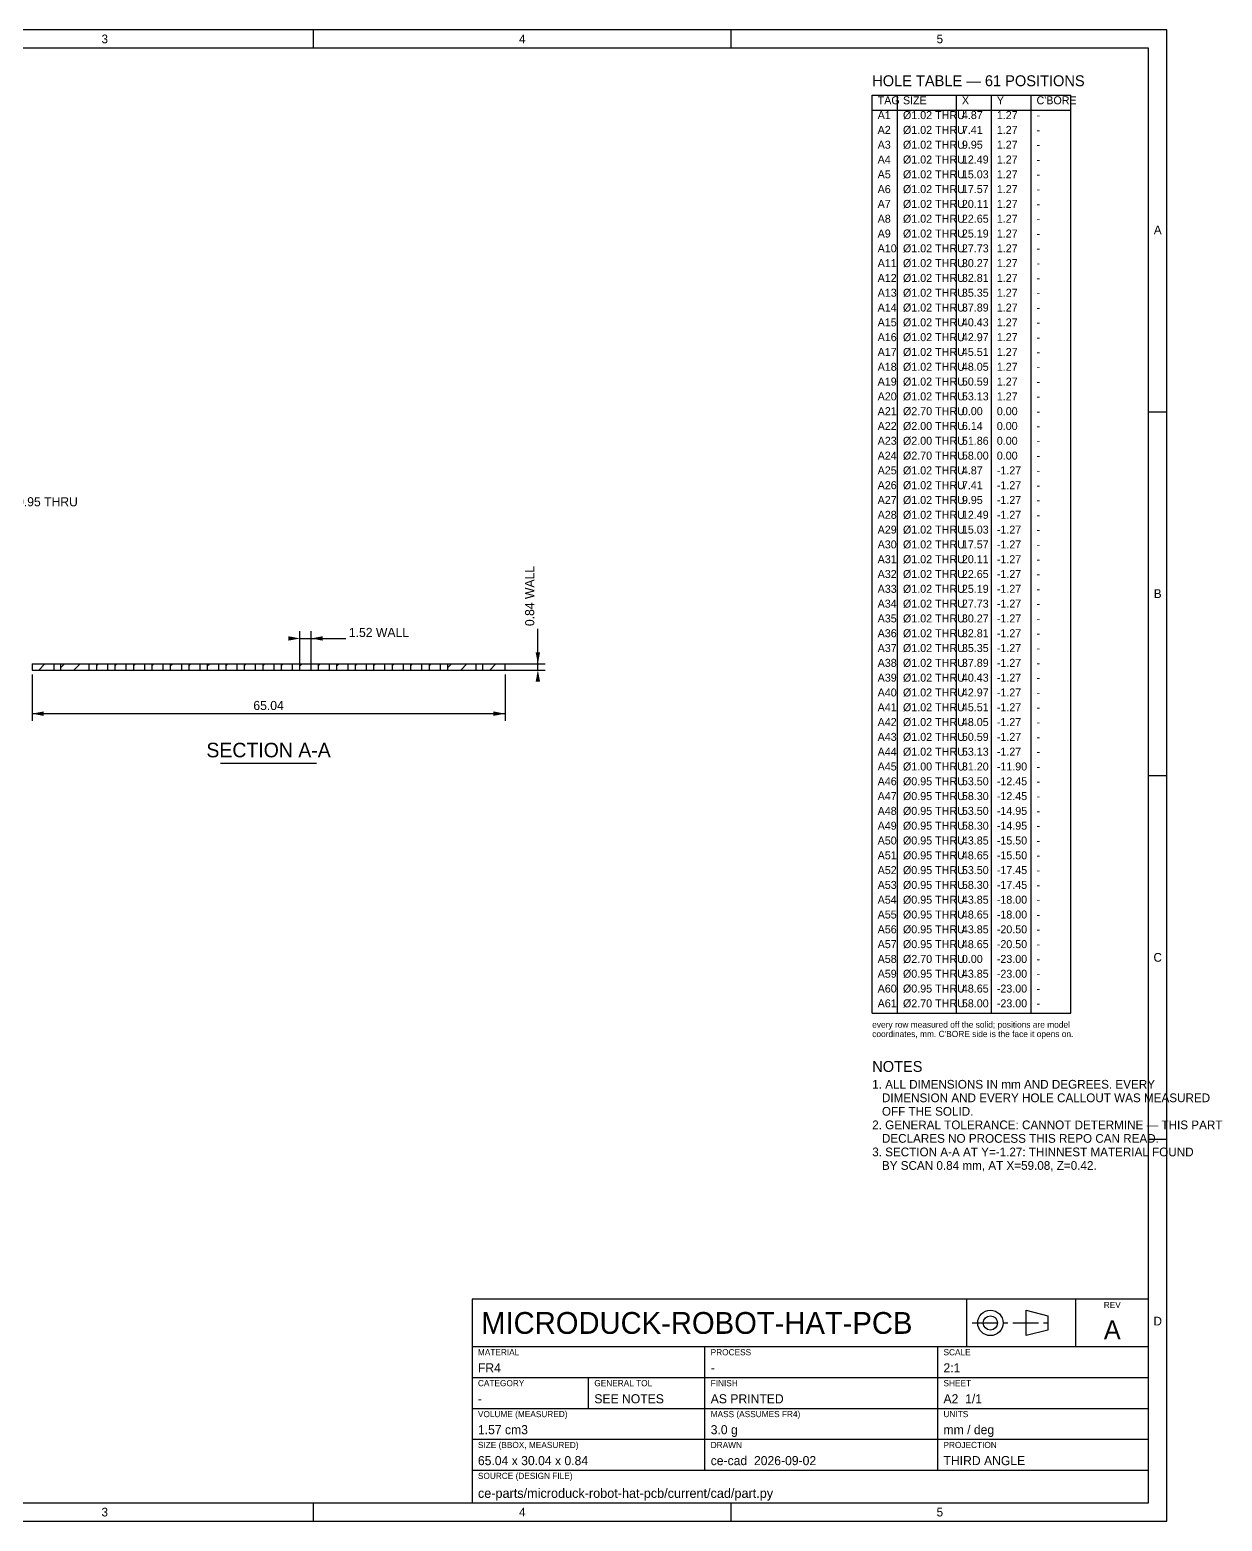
# Model space of a CAD drawing. Header units: millimetres. Extents: x 5 to 604, y 5 to 415.
# Drawn here: x 276.4 to 604.2, y 5 to 415 of the extents above; entities that cross this region are included whole.
import ezdxf
from ezdxf.enums import TextEntityAlignment as Align

# ---------------------------------------------------------------- set-up
doc = ezdxf.new("R2010")
doc.units = ezdxf.units.MM
doc.linetypes.add('CENTER', pattern=[11.2, 7, -1.4, 1.4, -1.4])
for name, color, linetype in [('CENTER', 4, 'CENTER'), ('DIM', 3, 'CONTINUOUS'), ('FRAME', 7, 'CONTINUOUS'), ('HATCH', 5, 'CONTINUOUS'), ('SECTION', 7, 'CONTINUOUS'), ('TEXT', 3, 'CONTINUOUS'), ('TITLE', 7, 'CONTINUOUS')]:
    doc.layers.add(name, color=color, linetype=linetype)

msp = doc.modelspace()

# ---------------------------------------------------------------- linework, layer by layer
at = {"layer": 'CENTER'}
msp.add_line((535.5, 59.5), (557.75, 59.5), dxfattribs=at)
at = {"layer": 'DIM'}
for p, q in [((416.08, 240.68), (416.08, 250.28)), ((350.68, 240.214002), (350.68, 249.68)), ((350.68, 247.68), (353.72, 247.68)), ((353.72, 240.214002), (353.72, 249.68)), ((353.72, 247.68), (363.32, 247.68)), ((277, 237.8), (277, 225)), ((283.078002, 240.68), (418.08, 240.68)), ((283.078002, 239), (418.08, 239)), ((407.08, 237.8), (407.08, 225)), ((416.08, 239), (416.08, 240.68)), ((277, 227), (407.08, 227))]:
    msp.add_line(p, q, dxfattribs=at)
for points in [[(350.68, 247.68), (347.48, 248.288), (347.48, 247.072)], [(353.72, 247.68), (356.92, 247.072), (356.92, 248.288)], [(416.08, 240.68), (416.688, 243.88), (415.472, 243.88)], [(416.08, 239), (415.472, 235.8), (416.688, 235.8)], [(277, 227), (280.2, 226.392), (280.2, 227.608)], [(407.08, 227), (403.88, 227.608), (403.88, 226.392)]]:
    msp.add_solid(points, dxfattribs=at)
at = {"layer": 'FRAME'}
for p, q in [((584, 410), (10, 410)), ((584, 10), (584, 410)), ((584, 66), (398, 66)), ((398, 66), (398, 10)), ((584, 10), (584, 66)), ((10, 10), (584, 10)), ((398, 10), (584, 10))]:
    msp.add_line(p, q, dxfattribs=at)
at = {"layer": 'HATCH'}
for p, q in [((278.881715, 239), (280.561715, 240.68)), ((283.124355, 239), (283.124358, 239.000003)), ((284.955642, 239.680926), (285.954716, 240.68)), ((288.517356, 239), (290.197356, 240.68)), ((292.759997, 239), (292.76, 239.000003)), ((294.8, 240.202644), (295.277356, 240.68)), ((297.839997, 239), (297.84, 239.000003)), ((299.88, 240.202644), (300.357356, 240.68)), ((302.919997, 239), (302.92, 239.000003)), ((304.96, 240.202644), (305.437356, 240.68)), ((307.999997, 239), (308, 239.000003)), ((310.04, 240.202644), (310.517356, 240.68)), ((313.079997, 239), (313.08, 239.000003)), ((315.12, 240.202644), (315.597356, 240.68)), ((318.159997, 239), (318.16, 239.000003)), ((320.2, 240.202644), (320.677356, 240.68)), ((323.239997, 239), (323.24, 239.000003)), ((325.28, 240.202644), (325.757356, 240.68)), ((328.319997, 239), (328.32, 239.000003)), ((330.36, 240.202644), (330.837356, 240.68)), ((333.399997, 239), (333.4, 239.000003)), ((335.44, 240.202644), (335.917356, 240.68)), ((338.479997, 239), (338.48, 239.000003)), ((340.52, 240.202644), (340.997356, 240.68)), ((343.559997, 239), (343.56, 239.000003)), ((345.6, 240.202644), (346.077356, 240.68)), ((348.639997, 239), (348.64, 239.000003)), ((350.68, 240.202644), (351.157356, 240.68)), ((353.719997, 239), (353.72, 239.000003)), ((355.76, 240.202644), (356.237356, 240.68)), ((358.799997, 239), (358.8, 239.000003)), ((360.84, 240.202644), (361.317356, 240.68)), ((363.879997, 239), (363.88, 239.000003)), ((365.92, 240.202644), (366.397356, 240.68)), ((368.959997, 239), (368.96, 239.000003)), ((371, 240.202644), (371.477356, 240.68)), ((374.039997, 239), (374.04, 239.000003)), ((376.08, 240.202644), (376.557356, 240.68)), ((379.119997, 239), (379.12, 239.000003)), ((381.16, 240.202644), (381.637356, 240.68)), ((384.199997, 239), (384.2, 239.000003)), ((386.24, 240.202644), (386.717356, 240.68)), ((389.279997, 239), (389.28, 239.000003)), ((391.32, 239.680926), (392.319074, 240.68)), ((394.881715, 239), (396.561715, 240.68)), ((399.124355, 239), (399.124358, 239.000003)), ((402.837356, 239), (404.517356, 240.68)), ((407.079997, 239), (407.08, 239.000003))]:
    msp.add_line(p, q, dxfattribs=at)
at = {"layer": 'SECTION'}
for p, q in [((277, 240.68), (283.124358, 240.68)), ((277, 240.68), (277, 239)), ((277, 239), (283.124358, 239)), ((283.124358, 239), (283.124358, 240.68)), ((284.955642, 239), (284.955642, 240.68)), ((284.955642, 240.68), (292.76, 240.68)), ((284.955642, 239), (292.76, 239)), ((292.76, 239), (292.76, 240.68)), ((294.8, 239), (294.8, 240.68)), ((294.8, 240.68), (297.84, 240.68)), ((294.8, 239), (297.84, 239)), ((297.84, 239), (297.84, 240.68)), ((299.88, 239), (299.88, 240.68)), ((299.88, 240.68), (302.92, 240.68)), ((299.88, 239), (302.92, 239)), ((302.92, 239), (302.92, 240.68)), ((304.96, 239), (304.96, 240.68)), ((304.96, 240.68), (308, 240.68)), ((304.96, 239), (308, 239)), ((308, 239), (308, 240.68)), ((310.04, 239), (310.04, 240.68)), ((310.04, 240.68), (313.08, 240.68)), ((310.04, 239), (313.08, 239)), ((313.08, 239), (313.08, 240.68)), ((315.12, 239), (315.12, 240.68)), ((315.12, 240.68), (318.16, 240.68)), ((315.12, 239), (318.16, 239)), ((318.16, 239), (318.16, 240.68)), ((320.2, 239), (320.2, 240.68)), ((320.2, 240.68), (323.24, 240.68)), ((320.2, 239), (323.24, 239)), ((323.24, 239), (323.24, 240.68)), ((325.28, 239), (325.28, 240.68)), ((325.28, 240.68), (328.32, 240.68)), ((325.28, 239), (328.32, 239)), ((328.32, 239), (328.32, 240.68)), ((330.36, 239), (330.36, 240.68)), ((330.36, 240.68), (333.4, 240.68)), ((330.36, 239), (333.4, 239)), ((333.4, 239), (333.4, 240.68)), ((335.44, 239), (335.44, 240.68)), ((335.44, 240.68), (338.48, 240.68)), ((335.44, 239), (338.48, 239)), ((338.48, 239), (338.48, 240.68)), ((340.52, 239), (340.52, 240.68)), ((340.52, 240.68), (343.56, 240.68)), ((340.52, 239), (343.56, 239)), ((343.56, 239), (343.56, 240.68)), ((345.6, 239), (345.6, 240.68)), ((345.6, 240.68), (348.64, 240.68)), ((345.6, 239), (348.64, 239)), ((348.64, 239), (348.64, 240.68)), ((350.68, 239), (350.68, 240.68)), ((350.68, 240.68), (353.72, 240.68)), ((350.68, 239), (353.72, 239)), ((353.72, 239), (353.72, 240.68)), ((355.76, 239), (355.76, 240.68)), ((355.76, 240.68), (358.8, 240.68)), ((355.76, 239), (358.8, 239)), ((358.8, 239), (358.8, 240.68)), ((360.84, 239), (360.84, 240.68)), ((360.84, 240.68), (363.88, 240.68)), ((360.84, 239), (363.88, 239)), ((363.88, 239), (363.88, 240.68)), ((365.92, 239), (365.92, 240.68)), ((365.92, 240.68), (368.96, 240.68)), ((365.92, 239), (368.96, 239)), ((368.96, 239), (368.96, 240.68)), ((371, 239), (371, 240.68)), ((371, 240.68), (374.04, 240.68)), ((371, 239), (374.04, 239)), ((374.04, 239), (374.04, 240.68)), ((376.08, 239), (376.08, 240.68)), ((376.08, 240.68), (379.12, 240.68)), ((376.08, 239), (379.12, 239)), ((379.12, 239), (379.12, 240.68)), ((381.16, 239), (381.16, 240.68)), ((381.16, 240.68), (384.2, 240.68)), ((381.16, 239), (384.2, 239)), ((384.2, 239), (384.2, 240.68)), ((386.24, 239), (386.24, 240.68)), ((386.24, 240.68), (389.28, 240.68)), ((386.24, 239), (389.28, 239)), ((389.28, 239), (389.28, 240.68)), ((391.32, 239), (391.32, 240.68)), ((391.32, 240.68), (399.124358, 240.68)), ((391.32, 239), (399.124358, 239)), ((399.124358, 239), (399.124358, 240.68)), ((400.955642, 239), (400.955642, 240.68)), ((400.955642, 240.68), (407.08, 240.68)), ((400.955642, 239), (407.08, 239)), ((407.08, 239), (407.08, 240.68))]:
    msp.add_line(p, q, dxfattribs=at)
at = {"layer": 'TEXT'}
msp.add_line((328.84, 213.4), (355.24, 213.4), dxfattribs=at)
at = {"layer": 'TITLE'}
for p, q in [((589, 415), (5, 415)), ((354.4, 410), (354.4, 415)), ((469.2, 410), (469.2, 415)), ((589, 5), (589, 415)), ((508, 397), (562.6, 397)), ((508, 144.66), (508, 397)), ((514.96, 144.66), (514.96, 397)), ((531.16, 144.66), (531.16, 397)), ((540.76, 144.66), (540.76, 397)), ((551.68, 144.66), (551.68, 397)), ((562.6, 144.66), (562.6, 397)), ((508, 392.93), (562.6, 392.93)), ((584, 310), (589, 310)), ((584, 210), (589, 210)), ((508, 144.66), (562.6, 144.66)), ((584, 110), (589, 110)), ((534, 53), (534, 66)), ((564, 53), (564, 66)), ((550.3, 56), (550.3, 63)), ((550.3, 63), (556.25, 61.46)), ((556.25, 57.54), (550.3, 56)), ((556.25, 61.46), (556.25, 57.54)), ((398, 53), (584, 53)), ((462, 19), (462, 53)), ((526, 19), (526, 53)), ((398, 44.5), (584, 44.5)), ((430, 36), (430, 44.5)), ((398, 36), (584, 36)), ((398, 27.5), (584, 27.5)), ((398, 19), (584, 19)), ((354.4, 5), (354.4, 10)), ((469.2, 5), (469.2, 10)), ((5, 5), (589, 5))]:
    msp.add_line(p, q, dxfattribs=at)
for radius in [3.5, 1.96]:
    msp.add_circle((540.5, 59.5), radius, dxfattribs=at)

# ---------------------------------------------------------------- texts
at = {"layer": 'TEXT'}
for s, height, p in [('HOLE TABLE — 61 POSITIONS', 3, (508, 399.5)), ('A1', 2.2, (509.5, 390.46)), ('Ø1.02 THRU', 2.2, (516.46, 390.46)), ('4.87', 2.2, (532.66, 390.46)), ('1.27', 2.2, (542.26, 390.46)), ('-', 2.2, (553.18, 390.46)), ('A2', 2.2, (509.5, 386.39)), ('Ø1.02 THRU', 2.2, (516.46, 386.39)), ('7.41', 2.2, (532.66, 386.39)), ('1.27', 2.2, (542.26, 386.39)), ('-', 2.2, (553.18, 386.39)), ('A3', 2.2, (509.5, 382.32)), ('Ø1.02 THRU', 2.2, (516.46, 382.32)), ('9.95', 2.2, (532.66, 382.32)), ('1.27', 2.2, (542.26, 382.32)), ('-', 2.2, (553.18, 382.32)), ('A4', 2.2, (509.5, 378.25)), ('Ø1.02 THRU', 2.2, (516.46, 378.25)), ('12.49', 2.2, (532.66, 378.25)), ('1.27', 2.2, (542.26, 378.25)), ('-', 2.2, (553.18, 378.25)), ('A5', 2.2, (509.5, 374.18)), ('Ø1.02 THRU', 2.2, (516.46, 374.18)), ('15.03', 2.2, (532.66, 374.18)), ('1.27', 2.2, (542.26, 374.18)), ('-', 2.2, (553.18, 374.18)), ('A6', 2.2, (509.5, 370.11)), ('Ø1.02 THRU', 2.2, (516.46, 370.11)), ('17.57', 2.2, (532.66, 370.11)), ('1.27', 2.2, (542.26, 370.11)), ('-', 2.2, (553.18, 370.11)), ('A7', 2.2, (509.5, 366.04)), ('Ø1.02 THRU', 2.2, (516.46, 366.04)), ('20.11', 2.2, (532.66, 366.04)), ('1.27', 2.2, (542.26, 366.04)), ('-', 2.2, (553.18, 366.04)), ('A8', 2.2, (509.5, 361.97)), ('Ø1.02 THRU', 2.2, (516.46, 361.97)), ('22.65', 2.2, (532.66, 361.97)), ('1.27', 2.2, (542.26, 361.97)), ('-', 2.2, (553.18, 361.97)), ('A9', 2.2, (509.5, 357.9)), ('Ø1.02 THRU', 2.2, (516.46, 357.9)), ('25.19', 2.2, (532.66, 357.9)), ('1.27', 2.2, (542.26, 357.9)), ('-', 2.2, (553.18, 357.9)), ('A10', 2.2, (509.5, 353.83)), ('Ø1.02 THRU', 2.2, (516.46, 353.83)), ('27.73', 2.2, (532.66, 353.83)), ('1.27', 2.2, (542.26, 353.83)), ('-', 2.2, (553.18, 353.83)), ('A11', 2.2, (509.5, 349.76)), ('Ø1.02 THRU', 2.2, (516.46, 349.76)), ('30.27', 2.2, (532.66, 349.76)), ('1.27', 2.2, (542.26, 349.76)), ('-', 2.2, (553.18, 349.76)), ('A12', 2.2, (509.5, 345.69)), ('Ø1.02 THRU', 2.2, (516.46, 345.69)), ('32.81', 2.2, (532.66, 345.69)), ('1.27', 2.2, (542.26, 345.69)), ('-', 2.2, (553.18, 345.69)), ('A13', 2.2, (509.5, 341.62)), ('Ø1.02 THRU', 2.2, (516.46, 341.62)), ('35.35', 2.2, (532.66, 341.62)), ('1.27', 2.2, (542.26, 341.62)), ('-', 2.2, (553.18, 341.62)), ('A14', 2.2, (509.5, 337.55)), ('Ø1.02 THRU', 2.2, (516.46, 337.55)), ('37.89', 2.2, (532.66, 337.55)), ('1.27', 2.2, (542.26, 337.55)), ('-', 2.2, (553.18, 337.55)), ('A15', 2.2, (509.5, 333.48)), ('Ø1.02 THRU', 2.2, (516.46, 333.48)), ('40.43', 2.2, (532.66, 333.48)), ('1.27', 2.2, (542.26, 333.48)), ('-', 2.2, (553.18, 333.48)), ('A16', 2.2, (509.5, 329.41)), ('Ø1.02 THRU', 2.2, (516.46, 329.41)), ('42.97', 2.2, (532.66, 329.41)), ('1.27', 2.2, (542.26, 329.41)), ('-', 2.2, (553.18, 329.41)), ('A17', 2.2, (509.5, 325.34)), ('Ø1.02 THRU', 2.2, (516.46, 325.34)), ('45.51', 2.2, (532.66, 325.34)), ('1.27', 2.2, (542.26, 325.34)), ('-', 2.2, (553.18, 325.34)), ('A18', 2.2, (509.5, 321.27)), ('Ø1.02 THRU', 2.2, (516.46, 321.27)), ('48.05', 2.2, (532.66, 321.27)), ('1.27', 2.2, (542.26, 321.27)), ('-', 2.2, (553.18, 321.27)), ('A19', 2.2, (509.5, 317.2)), ('Ø1.02 THRU', 2.2, (516.46, 317.2)), ('50.59', 2.2, (532.66, 317.2)), ('1.27', 2.2, (542.26, 317.2)), ('-', 2.2, (553.18, 317.2)), ('A20', 2.2, (509.5, 313.13)), ('Ø1.02 THRU', 2.2, (516.46, 313.13)), ('53.13', 2.2, (532.66, 313.13)), ('1.27', 2.2, (542.26, 313.13)), ('-', 2.2, (553.18, 313.13)), ('A21', 2.2, (509.5, 309.06)), ('Ø2.70 THRU', 2.2, (516.46, 309.06)), ('0.00', 2.2, (532.66, 309.06)), ('0.00', 2.2, (542.26, 309.06)), ('-', 2.2, (553.18, 309.06)), ('A22', 2.2, (509.5, 304.99)), ('Ø2.00 THRU', 2.2, (516.46, 304.99)), ('6.14', 2.2, (532.66, 304.99)), ('0.00', 2.2, (542.26, 304.99)), ('-', 2.2, (553.18, 304.99)), ('A23', 2.2, (509.5, 300.92)), ('Ø2.00 THRU', 2.2, (516.46, 300.92)), ('51.86', 2.2, (532.66, 300.92)), ('0.00', 2.2, (542.26, 300.92)), ('-', 2.2, (553.18, 300.92)), ('A24', 2.2, (509.5, 296.85)), ('Ø2.70 THRU', 2.2, (516.46, 296.85)), ('58.00', 2.2, (532.66, 296.85)), ('0.00', 2.2, (542.26, 296.85)), ('-', 2.2, (553.18, 296.85)), ('A25', 2.2, (509.5, 292.78)), ('Ø1.02 THRU', 2.2, (516.46, 292.78)), ('4.87', 2.2, (532.66, 292.78)), ('-1.27', 2.2, (542.26, 292.78)), ('-', 2.2, (553.18, 292.78)), ('A26', 2.2, (509.5, 288.71)), ('Ø1.02 THRU', 2.2, (516.46, 288.71)), ('7.41', 2.2, (532.66, 288.71)), ('-1.27', 2.2, (542.26, 288.71)), ('-', 2.2, (553.18, 288.71)), ('14x Ø0.95 THRU', 2.5, (263.968637, 284.005)), ('A27', 2.2, (509.5, 284.64)), ('Ø1.02 THRU', 2.2, (516.46, 284.64)), ('9.95', 2.2, (532.66, 284.64)), ('-1.27', 2.2, (542.26, 284.64)), ('-', 2.2, (553.18, 284.64)), ('A28', 2.2, (509.5, 280.57)), ('Ø1.02 THRU', 2.2, (516.46, 280.57)), ('12.49', 2.2, (532.66, 280.57)), ('-1.27', 2.2, (542.26, 280.57)), ('-', 2.2, (553.18, 280.57)), ('A29', 2.2, (509.5, 276.5)), ('Ø1.02 THRU', 2.2, (516.46, 276.5)), ('Ø1.02 THRU', 2.2, (516.46, 272.43)), ('15.03', 2.2, (532.66, 276.5)), ('-1.27', 2.2, (542.26, 276.5)), ('-', 2.2, (553.18, 276.5)), ('A30', 2.2, (509.5, 272.43)), ('Ø1.02 THRU', 2.2, (516.46, 268.36)), ('17.57', 2.2, (532.66, 272.43)), ('-1.27', 2.2, (542.26, 272.43)), ('-', 2.2, (553.18, 272.43)), ('A31', 2.2, (509.5, 268.36)), ('A32', 2.2, (509.5, 264.29)), ('Ø1.02 THRU', 2.2, (516.46, 264.29)), ('20.11', 2.2, (532.66, 268.36)), ('22.65', 2.2, (532.66, 264.29)), ('-1.27', 2.2, (542.26, 268.36)), ('-1.27', 2.2, (542.26, 264.29)), ('-', 2.2, (553.18, 268.36)), ('A33', 2.2, (509.5, 260.22)), ('Ø1.02 THRU', 2.2, (516.46, 260.22)), ('25.19', 2.2, (532.66, 260.22)), ('-1.27', 2.2, (542.26, 260.22)), ('-', 2.2, (553.18, 264.29)), ('A34', 2.2, (509.5, 256.15)), ('Ø1.02 THRU', 2.2, (516.46, 256.15)), ('27.73', 2.2, (532.66, 256.15)), ('-1.27', 2.2, (542.26, 256.15)), ('-', 2.2, (553.18, 260.22)), ('A35', 2.2, (509.5, 252.08)), ('Ø1.02 THRU', 2.2, (516.46, 252.08)), ('30.27', 2.2, (532.66, 252.08)), ('-1.27', 2.2, (542.26, 252.08)), ('-', 2.2, (553.18, 256.15)), ('1.52 WALL', 2.5, (364.12, 248.08)), ('A36', 2.2, (509.5, 248.01)), ('Ø1.02 THRU', 2.2, (516.46, 248.01)), ('32.81', 2.2, (532.66, 248.01)), ('-1.27', 2.2, (542.26, 248.01)), ('-', 2.2, (553.18, 252.08)), ('A37', 2.2, (509.5, 243.94)), ('Ø1.02 THRU', 2.2, (516.46, 243.94)), ('35.35', 2.2, (532.66, 243.94)), ('-1.27', 2.2, (542.26, 243.94)), ('-', 2.2, (553.18, 248.01)), ('A38', 2.2, (509.5, 239.87)), ('Ø1.02 THRU', 2.2, (516.46, 239.87)), ('37.89', 2.2, (532.66, 239.87)), ('-1.27', 2.2, (542.26, 239.87)), ('-', 2.2, (553.18, 243.94)), ('A39', 2.2, (509.5, 235.8)), ('Ø1.02 THRU', 2.2, (516.46, 235.8)), ('40.43', 2.2, (532.66, 235.8)), ('-1.27', 2.2, (542.26, 235.8)), ('-', 2.2, (553.18, 239.87)), ('A40', 2.2, (509.5, 231.73)), ('Ø1.02 THRU', 2.2, (516.46, 231.73)), ('42.97', 2.2, (532.66, 231.73)), ('-1.27', 2.2, (542.26, 231.73)), ('-', 2.2, (553.18, 235.8)), ('A41', 2.2, (509.5, 227.66)), ('Ø1.02 THRU', 2.2, (516.46, 227.66)), ('45.51', 2.2, (532.66, 227.66)), ('-1.27', 2.2, (542.26, 227.66)), ('-', 2.2, (553.18, 231.73)), ('A42', 2.2, (509.5, 223.59)), ('Ø1.02 THRU', 2.2, (516.46, 223.59)), ('48.05', 2.2, (532.66, 223.59)), ('-1.27', 2.2, (542.26, 223.59)), ('-', 2.2, (553.18, 227.66)), ('A43', 2.2, (509.5, 219.52)), ('Ø1.02 THRU', 2.2, (516.46, 219.52)), ('50.59', 2.2, (532.66, 219.52)), ('-1.27', 2.2, (542.26, 219.52)), ('-', 2.2, (553.18, 223.59)), ('A44', 2.2, (509.5, 215.45)), ('Ø1.02 THRU', 2.2, (516.46, 215.45)), ('53.13', 2.2, (532.66, 215.45)), ('-1.27', 2.2, (542.26, 215.45)), ('-', 2.2, (553.18, 219.52)), ('A45', 2.2, (509.5, 211.38)), ('Ø1.00 THRU', 2.2, (516.46, 211.38)), ('31.20', 2.2, (532.66, 211.38)), ('-11.90', 2.2, (542.26, 211.38)), ('-', 2.2, (553.18, 215.45)), ('A46', 2.2, (509.5, 207.31)), ('Ø0.95 THRU', 2.2, (516.46, 207.31)), ('53.50', 2.2, (532.66, 207.31)), ('-12.45', 2.2, (542.26, 207.31)), ('-', 2.2, (553.18, 211.38)), ('A47', 2.2, (509.5, 203.24)), ('Ø0.95 THRU', 2.2, (516.46, 203.24)), ('58.30', 2.2, (532.66, 203.24)), ('-12.45', 2.2, (542.26, 203.24)), ('-', 2.2, (553.18, 207.31)), ('A48', 2.2, (509.5, 199.17)), ('Ø0.95 THRU', 2.2, (516.46, 199.17)), ('53.50', 2.2, (532.66, 199.17)), ('-14.95', 2.2, (542.26, 199.17)), ('-', 2.2, (553.18, 203.24)), ('A49', 2.2, (509.5, 195.1)), ('Ø0.95 THRU', 2.2, (516.46, 195.1)), ('58.30', 2.2, (532.66, 195.1)), ('-14.95', 2.2, (542.26, 195.1)), ('-', 2.2, (553.18, 199.17)), ('A50', 2.2, (509.5, 191.03)), ('Ø0.95 THRU', 2.2, (516.46, 191.03)), ('43.85', 2.2, (532.66, 191.03)), ('-15.50', 2.2, (542.26, 191.03)), ('-', 2.2, (553.18, 195.1)), ('A51', 2.2, (509.5, 186.96)), ('Ø0.95 THRU', 2.2, (516.46, 186.96)), ('48.65', 2.2, (532.66, 186.96)), ('-15.50', 2.2, (542.26, 186.96)), ('-', 2.2, (553.18, 191.03)), ('A52', 2.2, (509.5, 182.89)), ('Ø0.95 THRU', 2.2, (516.46, 182.89)), ('53.50', 2.2, (532.66, 182.89)), ('-17.45', 2.2, (542.26, 182.89)), ('-', 2.2, (553.18, 186.96)), ('A53', 2.2, (509.5, 178.82)), ('Ø0.95 THRU', 2.2, (516.46, 178.82)), ('58.30', 2.2, (532.66, 178.82)), ('-17.45', 2.2, (542.26, 178.82)), ('-', 2.2, (553.18, 182.89)), ('A54', 2.2, (509.5, 174.75)), ('Ø0.95 THRU', 2.2, (516.46, 174.75)), ('43.85', 2.2, (532.66, 174.75)), ('-18.00', 2.2, (542.26, 174.75)), ('-', 2.2, (553.18, 178.82)), ('A55', 2.2, (509.5, 170.68)), ('Ø0.95 THRU', 2.2, (516.46, 170.68)), ('48.65', 2.2, (532.66, 170.68)), ('-18.00', 2.2, (542.26, 170.68)), ('-', 2.2, (553.18, 174.75)), ('A56', 2.2, (509.5, 166.61)), ('Ø0.95 THRU', 2.2, (516.46, 166.61)), ('43.85', 2.2, (532.66, 166.61)), ('-20.50', 2.2, (542.26, 166.61)), ('-', 2.2, (553.18, 170.68)), ('A57', 2.2, (509.5, 162.54)), ('Ø0.95 THRU', 2.2, (516.46, 162.54)), ('48.65', 2.2, (532.66, 162.54)), ('-20.50', 2.2, (542.26, 162.54)), ('-', 2.2, (553.18, 166.61)), ('A58', 2.2, (509.5, 158.47)), ('Ø2.70 THRU', 2.2, (516.46, 158.47)), ('0.00', 2.2, (532.66, 158.47)), ('-23.00', 2.2, (542.26, 158.47)), ('-', 2.2, (553.18, 162.54)), ('A59', 2.2, (509.5, 154.4)), ('Ø0.95 THRU', 2.2, (516.46, 154.4)), ('43.85', 2.2, (532.66, 154.4)), ('-23.00', 2.2, (542.26, 154.4)), ('-', 2.2, (553.18, 158.47)), ('A60', 2.2, (509.5, 150.33)), ('Ø0.95 THRU', 2.2, (516.46, 150.33)), ('48.65', 2.2, (532.66, 150.33)), ('-23.00', 2.2, (542.26, 150.33)), ('-', 2.2, (553.18, 154.4)), ('A61', 2.2, (509.5, 146.26)), ('Ø2.70 THRU', 2.2, (516.46, 146.26)), ('58.00', 2.2, (532.66, 146.26)), ('-23.00', 2.2, (542.26, 146.26)), ('-', 2.2, (553.18, 150.33)), ('-', 2.2, (553.18, 146.26)), ('NOTES', 3, (508, 128.509057)), ('1. ALL DIMENSIONS IN mm AND DEGREES. EVERY', 2.4, (508, 123.909057)), ('   OFF THE SOLID.', 2.4, (508, 116.469057)), ('   DIMENSION AND EVERY HOLE CALLOUT WAS MEASURED', 2.4, (508, 120.189057)), ('2. GENERAL TOLERANCE: CANNOT DETERMINE — THIS PART', 2.4, (508, 112.749057)), ('   DECLARES NO PROCESS THIS REPO CAN READ.', 2.4, (508, 109.029057)), ('3. SECTION A-A AT Y=-1.27: THINNEST MATERIAL FOUND', 2.4, (508, 105.309057)), ('   BY SCAN 0.84 mm, AT X=59.08, Z=0.42.', 2.4, (508, 101.589057)), ('FR4', 2.5, (399.6, 45.9)), ('-', 2.5, (463.6, 45.9)), ('2:1', 2.5, (527.6, 45.9)), ('-', 2.5, (399.6, 37.4)), ('SEE NOTES', 2.5, (431.6, 37.4)), ('AS PRINTED', 2.5, (463.6, 37.4)), ('A2  1/1', 2.5, (527.6, 37.4)), ('1.57 cm3', 2.5, (399.6, 28.9)), ('3.0 g', 2.5, (463.6, 28.9)), ('mm / deg', 2.5, (527.6, 28.9)), ('65.04 x 30.04 x 0.84', 2.5, (399.6, 20.4)), ('ce-cad  2026-09-02', 2.5, (463.6, 20.4)), ('THIRD ANGLE', 2.5, (527.6, 20.4)), ('ce-parts/microduck-robot-hat-pcb/current/cad/part.py', 2.6, (399.6, 11.4))]:
    msp.add_text(s, height=height, dxfattribs=at).set_placement(p)
msp.add_text('0.84 WALL', height=2.5, rotation=90, dxfattribs=at).set_placement((415.08, 251.08))
for s, height, p in [('65.04', 2.5, (342.04, 228)), ('SECTION A-A', 4, (342.04, 215)), ('A', 5.2, (574, 55))]:
    msp.add_text(s, height=height, dxfattribs=at).set_placement(p, align=Align.CENTER)
msp.add_text('MICRODUCK-ROBOT-HAT-PCB', height=6, dxfattribs=at).set_placement((400.5, 59.5), align=Align.MIDDLE_LEFT)
at = {"layer": 'TITLE'}
for s, p in [('3', (297, 412.5)), ('4', (411.8, 412.5)), ('5', (526.6, 412.5)), ('A', (586.5, 360)), ('B', (586.5, 260)), ('C', (586.5, 160)), ('D', (586.5, 60)), ('3', (297, 7.5)), ('4', (411.8, 7.5)), ('5', (526.6, 7.5))]:
    msp.add_text(s, height=2.4, dxfattribs=at).set_placement(p, align=Align.MIDDLE_CENTER)
for s, height, p in [('TAG', 2.2, (509.5, 394.53)), ('SIZE', 2.2, (516.46, 394.53)), ('X', 2.2, (532.66, 394.53)), ('Y', 2.2, (542.26, 394.53)), ("C'BORE", 2.2, (553.18, 394.53)), ('every row measured off the solid; positions are model', 1.717, (508, 140.66)), ("coordinates, mm. C'BORE side is the face it opens on.", 1.717, (508, 138.084528)), ('MATERIAL', 1.7, (399.6, 50.6)), ('PROCESS', 1.7, (463.6, 50.6)), ('SCALE', 1.7, (527.6, 50.6)), ('CATEGORY', 1.7, (399.6, 42.1)), ('GENERAL TOL', 1.7, (431.6, 42.1)), ('FINISH', 1.7, (463.6, 42.1)), ('SHEET', 1.7, (527.6, 42.1)), ('VOLUME (MEASURED)', 1.7, (399.6, 33.6)), ('MASS (ASSUMES FR4)', 1.7, (463.6, 33.6)), ('UNITS', 1.7, (527.6, 33.6)), ('SIZE (BBOX, MEASURED)', 1.7, (399.6, 25.1)), ('DRAWN', 1.7, (463.6, 25.1)), ('PROJECTION', 1.7, (527.6, 25.1)), ('SOURCE (DESIGN FILE)', 1.7, (399.6, 16.6))]:
    msp.add_text(s, height=height, dxfattribs=at).set_placement(p)
msp.add_text('REV', height=1.7, dxfattribs=at).set_placement((574, 63.6), align=Align.CENTER)

doc.saveas('drawing.dxf')
